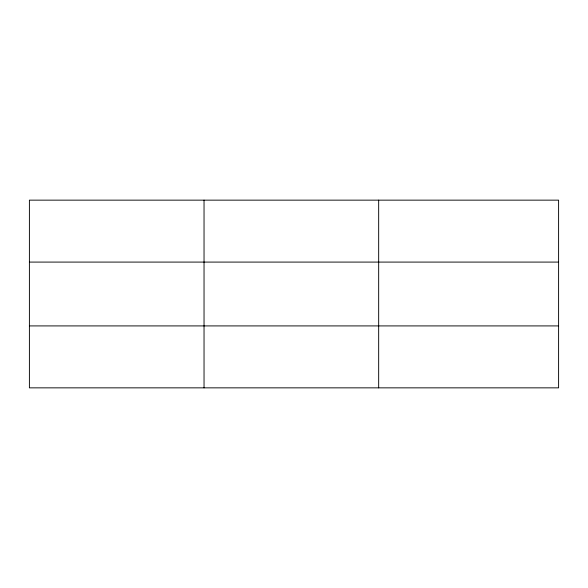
<?xml version="1.0" encoding="UTF-8"?>
<svg xmlns="http://www.w3.org/2000/svg" width="588" height="588" viewBox="0 0 588 588"><rect width="100%" height="100%" fill="white"/><g stroke="black" fill="none" stroke-linecap="round" stroke-linejoin="round"><path stroke-width="0.88" d="M204.036 200.148L204.036 387.852M378.672 200.148L378.672 387.852M558.6 325.914L558.6 387.852L29.4 387.852L29.4 200.148L558.6 200.148L558.6 325.914L29.4 325.914M29.4 262.086L558.6 262.086"/></g></svg>
